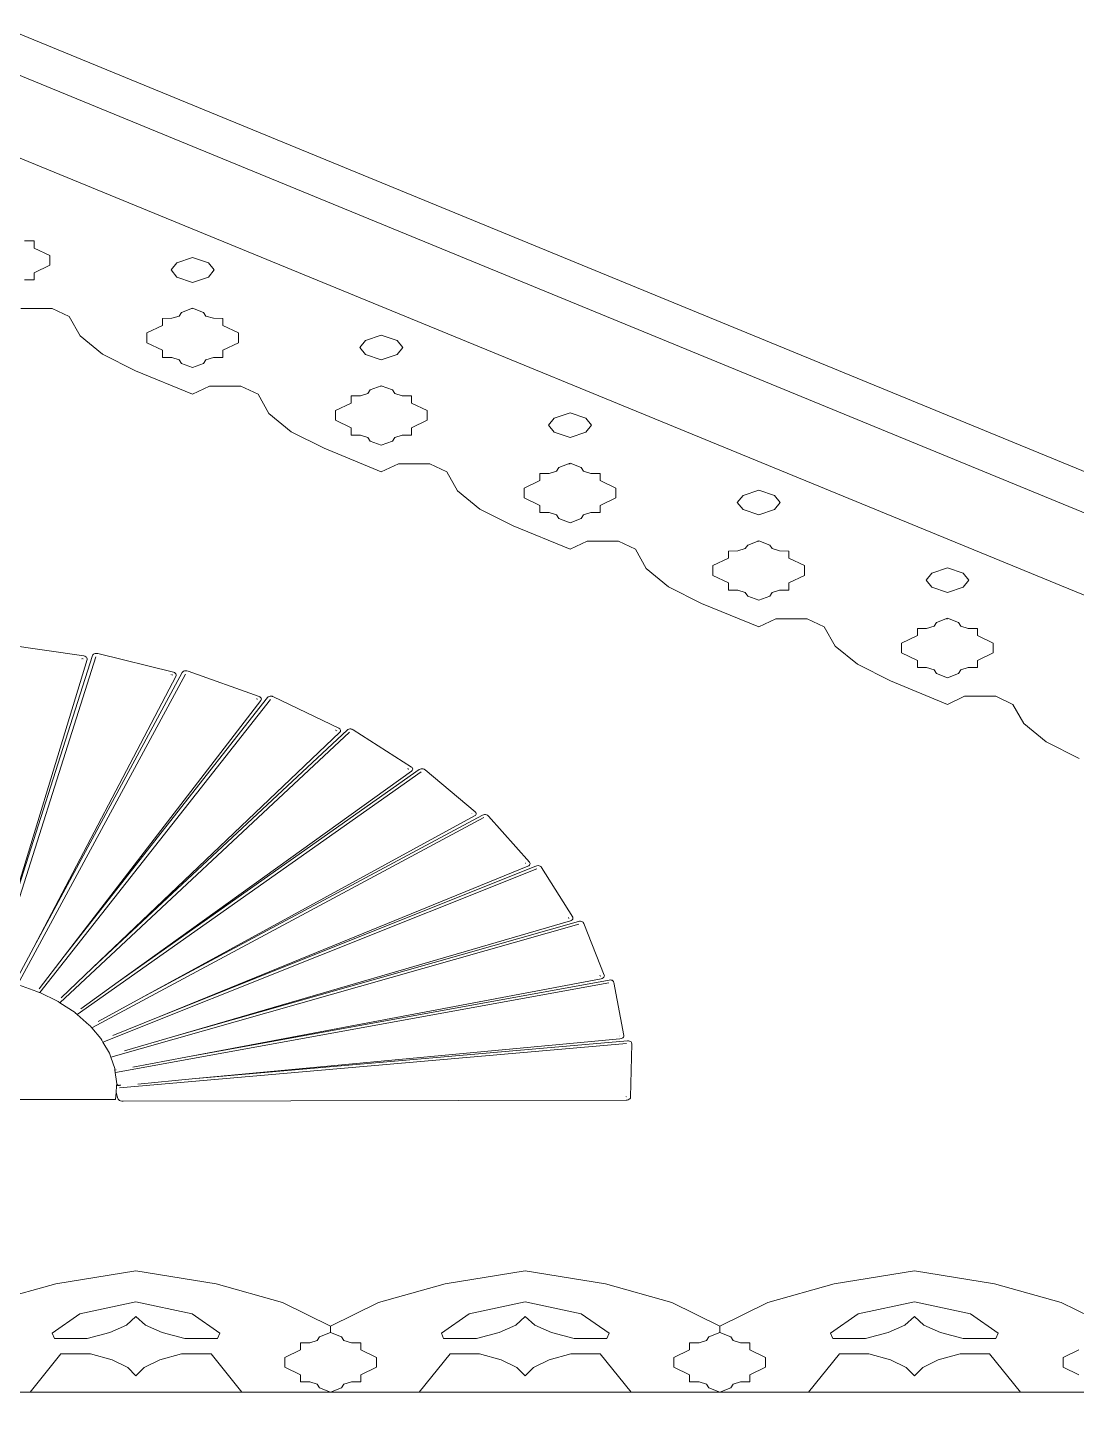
# Model space of a CAD drawing. Header units: inches. Extents: x 16.2 to 49.2, y 7.1 to 20.7.
# Drawn here: x 31.293 to 32.815, y 18.412 to 20.42 of the extents above; entities that cross this region are included whole.
import ezdxf

# ---------------------------------------------------------------- set-up
doc = ezdxf.new("R2010")
doc.units = ezdxf.units.IN
doc.header["$MEASUREMENT"] = 0
doc.layers.add('0inne_gulv', color=252, linetype='Continuous', lineweight=13)

# ---------------------------------------------------------------- blocks, each defined once
blk = doc.blocks.new('DEREK SMALL HOUSE fr')
for p, q in [((-2.4577, 2.2202), (2.4282, 0.2127)), ((-2.5484, 2.1976), (2.1949, 0.2487)), ((-0.2675, 1.1406), (-2.4577, 2.0405)), ((-2.414, 1.9109), (-2.4276, 1.911)), ((-2.414, 1.9005), (-2.414, 1.9109)), ((-2.414, 1.9005), (-2.3912, 1.8896)), ((-2.3912, 1.8896), (-2.3912, 1.8755)), ((-2.3912, 1.8755), (-2.414, 1.8646)), ((-2.2068, 1.8788), (-2.215, 1.8686)), ((-2.215, 1.8686), (-2.2068, 1.8584)), ((-2.1839, 1.8866), (-2.2068, 1.8788)), ((-2.1611, 1.8788), (-2.1839, 1.8866)), ((-2.1528, 1.8686), (-2.1611, 1.8788)), ((-2.1611, 1.8584), (-2.1528, 1.8686)), ((-2.414, 1.8542), (-2.4276, 1.8541)), ((-2.414, 1.8646), (-2.414, 1.8542)), ((-2.2068, 1.8584), (-2.1839, 1.8506)), ((-2.1839, 1.8506), (-2.1611, 1.8584)), ((-2.3876, 1.8126), (-2.433, 1.8126)), ((-2.3628, 1.8009), (-2.3876, 1.8126)), ((-2.2034, 1.8018), (-2.2, 1.8071)), ((-2.2, 1.8071), (-2.1839, 1.8132)), ((-2.1856, 1.8126), (-2.1839, 1.8126)), ((-2.1679, 1.8071), (-2.1839, 1.8132)), ((-2.1645, 1.8018), (-2.1679, 1.8071)), ((-2.3471, 1.773), (-2.3628, 1.8009)), ((-2.2276, 1.788), (-2.2504, 1.7772)), ((-2.2276, 1.7984), (-2.2141, 1.7985)), ((-2.2276, 1.788), (-2.2276, 1.7984)), ((-2.2141, 1.7985), (-2.2034, 1.8018)), ((-2.1538, 1.7985), (-2.1645, 1.8018)), ((-2.1402, 1.7984), (-2.1538, 1.7985)), ((-2.1402, 1.788), (-2.1402, 1.7984)), ((-2.1402, 1.788), (-2.1174, 1.7772)), ((-2.3146, 1.7465), (-2.3471, 1.773)), ((-2.2504, 1.7772), (-2.2504, 1.763)), ((-2.1174, 1.7772), (-2.1174, 1.763)), ((-1.9102, 1.7741), (-1.933, 1.7663)), ((-1.8873, 1.7663), (-1.9102, 1.7741)), ((-2.2667, 1.7224), (-2.3146, 1.7465)), ((-2.2504, 1.763), (-2.2276, 1.7521)), ((-2.2276, 1.7521), (-2.2276, 1.7417)), ((-2.1174, 1.763), (-2.1402, 1.7521)), ((-2.1402, 1.7521), (-2.1402, 1.7417)), ((-1.933, 1.7663), (-1.9413, 1.7561)), ((-1.9413, 1.7561), (-1.933, 1.7459)), ((-1.879, 1.7561), (-1.8873, 1.7663)), ((-1.8873, 1.7459), (-1.879, 1.7561)), ((-2.2276, 1.7417), (-2.2141, 1.7416)), ((-2.2141, 1.7416), (-2.2034, 1.7383)), ((-2.2034, 1.7383), (-2.2, 1.733)), ((-2.2, 1.733), (-2.1839, 1.7269)), ((-2.1679, 1.733), (-2.1839, 1.7269)), ((-2.1645, 1.7383), (-2.1679, 1.733)), ((-2.1538, 1.7416), (-2.1645, 1.7383)), ((-2.1402, 1.7417), (-2.1538, 1.7416)), ((-1.933, 1.7459), (-1.9102, 1.7381)), ((-1.9102, 1.7381), (-1.8873, 1.7459)), ((-2.2667, 1.7224), (-2.1839, 1.6884)), ((-2.1592, 1.7001), (-2.1839, 1.6884)), ((-2.1138, 1.7001), (-2.1592, 1.7001)), ((-2.089, 1.6884), (-2.1138, 1.7001)), ((-2.0733, 1.6605), (-2.089, 1.6884)), ((-1.9403, 1.686), (-1.9296, 1.6893)), ((-1.9296, 1.6893), (-1.9262, 1.6946)), ((-1.9262, 1.6946), (-1.9102, 1.7007)), ((-1.9118, 1.7001), (-1.9102, 1.7001)), ((-1.8941, 1.6946), (-1.9102, 1.7007)), ((-1.8907, 1.6893), (-1.8941, 1.6946)), ((-1.88, 1.686), (-1.8907, 1.6893)), ((-1.9539, 1.6755), (-1.9766, 1.6647)), ((-1.9539, 1.6859), (-1.9403, 1.686)), ((-1.9539, 1.6755), (-1.9539, 1.6859)), ((-1.8665, 1.6859), (-1.88, 1.686)), ((-1.8665, 1.6755), (-1.8665, 1.6859)), ((-1.8665, 1.6755), (-1.8437, 1.6647)), ((-2.0409, 1.634), (-2.0733, 1.6605)), ((-1.9766, 1.6647), (-1.9766, 1.6505)), ((-1.9766, 1.6505), (-1.9539, 1.6396)), ((-1.8437, 1.6505), (-1.8665, 1.6396)), ((-1.8437, 1.6647), (-1.8437, 1.6505)), ((-1.6592, 1.6538), (-1.6675, 1.6436)), ((-1.6364, 1.6616), (-1.6592, 1.6538)), ((-1.6135, 1.6538), (-1.6364, 1.6616)), ((-1.6053, 1.6436), (-1.6135, 1.6538)), ((-1.9929, 1.6099), (-2.0409, 1.634)), ((-1.9539, 1.6396), (-1.9539, 1.6292)), ((-1.9539, 1.6292), (-1.9403, 1.6292)), ((-1.9403, 1.6292), (-1.9296, 1.6258)), ((-1.88, 1.6292), (-1.8907, 1.6258)), ((-1.8665, 1.6292), (-1.88, 1.6292)), ((-1.8665, 1.6396), (-1.8665, 1.6292)), ((-1.6675, 1.6436), (-1.6592, 1.6334)), ((-1.6592, 1.6334), (-1.6364, 1.6257)), ((-1.6364, 1.6257), (-1.6135, 1.6334)), ((-1.6135, 1.6334), (-1.6053, 1.6436)), ((-1.9929, 1.6099), (-1.9102, 1.5759)), ((-1.9296, 1.6258), (-1.9262, 1.6205)), ((-1.9262, 1.6205), (-1.9102, 1.6144)), ((-1.8941, 1.6205), (-1.9102, 1.6144)), ((-1.8907, 1.6258), (-1.8941, 1.6205)), ((-1.8854, 1.5876), (-1.9102, 1.5759)), ((-1.84, 1.5876), (-1.8854, 1.5876)), ((-1.8153, 1.5759), (-1.84, 1.5876)), ((-1.6524, 1.5821), (-1.6364, 1.5882)), ((-1.638, 1.5876), (-1.6364, 1.5876)), ((-1.6203, 1.5821), (-1.6364, 1.5882)), ((-1.7995, 1.548), (-1.8153, 1.5759)), ((-1.6801, 1.5734), (-1.6665, 1.5735)), ((-1.6801, 1.563), (-1.6801, 1.5734)), ((-1.6665, 1.5735), (-1.6558, 1.5769)), ((-1.6558, 1.5769), (-1.6524, 1.5821)), ((-1.6169, 1.5769), (-1.6203, 1.5821)), ((-1.6062, 1.5735), (-1.6169, 1.5769)), ((-1.5927, 1.5734), (-1.6062, 1.5735)), ((-1.5927, 1.563), (-1.5927, 1.5734)), ((-1.7671, 1.5215), (-1.7995, 1.548)), ((-1.6801, 1.563), (-1.7029, 1.5522)), ((-1.7029, 1.5522), (-1.7029, 1.538)), ((-1.5927, 1.563), (-1.5699, 1.5522)), ((-1.5699, 1.5522), (-1.5699, 1.538)), ((-1.3626, 1.5491), (-1.3854, 1.5413)), ((-1.3398, 1.5413), (-1.3626, 1.5491)), ((-1.7029, 1.538), (-1.6801, 1.5271)), ((-1.6801, 1.5271), (-1.6801, 1.5167)), ((-1.5699, 1.538), (-1.5927, 1.5271)), ((-1.5927, 1.5271), (-1.5927, 1.5167)), ((-1.3854, 1.5413), (-1.3937, 1.5311)), ((-1.3937, 1.5311), (-1.3854, 1.521)), ((-1.3315, 1.5311), (-1.3398, 1.5413)), ((-1.3398, 1.521), (-1.3315, 1.5311)), ((-1.7191, 1.4974), (-1.7671, 1.5215)), ((-1.6801, 1.5167), (-1.6665, 1.5167)), ((-1.6665, 1.5167), (-1.6558, 1.5133)), ((-1.6558, 1.5133), (-1.6524, 1.5081)), ((-1.6524, 1.5081), (-1.6364, 1.5019)), ((-1.6203, 1.5081), (-1.6364, 1.5019)), ((-1.6169, 1.5133), (-1.6203, 1.5081)), ((-1.6062, 1.5167), (-1.6169, 1.5133)), ((-1.5927, 1.5167), (-1.6062, 1.5167)), ((-1.3854, 1.521), (-1.3626, 1.5132)), ((-1.3626, 1.5132), (-1.3398, 1.521)), ((-1.7191, 1.4974), (-1.6364, 1.4634)), ((-1.6116, 1.4751), (-1.6364, 1.4634)), ((-1.5662, 1.4751), (-1.6116, 1.4751)), ((-1.5415, 1.4634), (-1.5662, 1.4751)), ((-1.3821, 1.4644), (-1.3786, 1.4696)), ((-1.3786, 1.4696), (-1.3626, 1.4758)), ((-1.3642, 1.4751), (-1.3626, 1.4751)), ((-1.3465, 1.4696), (-1.3626, 1.4758)), ((-1.3431, 1.4644), (-1.3465, 1.4696)), ((-1.5257, 1.4355), (-1.5415, 1.4634)), ((-1.4063, 1.4506), (-1.4291, 1.4397)), ((-1.4063, 1.4609), (-1.3927, 1.461)), ((-1.4063, 1.4506), (-1.4063, 1.4609)), ((-1.3927, 1.461), (-1.3821, 1.4644)), ((-1.3325, 1.461), (-1.3431, 1.4644)), ((-1.3189, 1.4609), (-1.3325, 1.461)), ((-1.3189, 1.4506), (-1.3189, 1.4609)), ((-1.3189, 1.4506), (-1.2961, 1.4397)), ((-1.4933, 1.409), (-1.5257, 1.4355)), ((-1.4291, 1.4397), (-1.4291, 1.4255)), ((-1.4291, 1.4255), (-1.4063, 1.4146)), ((-1.2961, 1.4255), (-1.3189, 1.4146)), ((-1.2961, 1.4397), (-1.2961, 1.4255)), ((-1.1117, 1.4288), (-1.1199, 1.4187)), ((-1.0888, 1.4366), (-1.1117, 1.4288)), ((-1.066, 1.4288), (-1.0888, 1.4366)), ((-1.0577, 1.4187), (-1.066, 1.4288)), ((-1.4454, 1.3849), (-1.4933, 1.409)), ((-1.4063, 1.4146), (-1.4063, 1.4043)), ((-1.3189, 1.4146), (-1.3189, 1.4043)), ((-1.1199, 1.4187), (-1.1117, 1.4085)), ((-1.1117, 1.4085), (-1.0888, 1.4007)), ((-1.0888, 1.4007), (-1.066, 1.4085)), ((-1.066, 1.4085), (-1.0577, 1.4187)), ((-1.4063, 1.4043), (-1.3927, 1.4042)), ((-1.3927, 1.4042), (-1.3821, 1.4008)), ((-1.3821, 1.4008), (-1.3786, 1.3956)), ((-1.3786, 1.3956), (-1.3626, 1.3894)), ((-1.3465, 1.3956), (-1.3626, 1.3894)), ((-1.3431, 1.4008), (-1.3465, 1.3956)), ((-1.3325, 1.4042), (-1.3431, 1.4008)), ((-1.3189, 1.4043), (-1.3325, 1.4042)), ((-1.4454, 1.3849), (-1.3626, 1.3509)), ((-1.3379, 1.3626), (-1.3626, 1.3509)), ((-1.2924, 1.3626), (-1.3379, 1.3626)), ((-1.2677, 1.3509), (-1.2924, 1.3626)), ((-1.2519, 1.323), (-1.2677, 1.3509)), ((-1.1325, 1.3484), (-1.119, 1.3485)), ((-1.1325, 1.3381), (-1.1325, 1.3484)), ((-1.119, 1.3485), (-1.1083, 1.3519)), ((-1.1083, 1.3519), (-1.1049, 1.3571)), ((-1.1049, 1.3571), (-1.0888, 1.3633)), ((-1.0904, 1.3626), (-1.0888, 1.3626)), ((-1.0728, 1.3571), (-1.0888, 1.3633)), ((-1.0694, 1.3519), (-1.0728, 1.3571)), ((-1.0587, 1.3485), (-1.0694, 1.3519)), ((-1.0451, 1.3484), (-1.0587, 1.3485)), ((-1.0451, 1.3381), (-1.0451, 1.3484)), ((-2.3419, 1.3086), (-2.4561, 1.3253)), ((-1.1325, 1.3381), (-1.1553, 1.3272)), ((-1.1553, 1.3272), (-1.1553, 1.313)), ((-1.0451, 1.3381), (-1.0223, 1.3272)), ((-1.0223, 1.3272), (-1.0223, 1.313)), ((-2.3243, 1.3075), (-2.4729, 0.8398)), ((-2.3293, 1.3094), (-2.461, 0.8952)), ((-2.3419, 1.3086), (-2.3404, 1.3082)), ((-2.3404, 1.3082), (-2.339, 1.3076)), ((-2.339, 1.3076), (-2.338, 1.3067)), ((-2.338, 1.3067), (-2.3373, 1.3058)), ((-2.3373, 1.3058), (-2.337, 1.3047)), ((-2.3293, 1.3094), (-2.3288, 1.3104)), ((-2.3288, 1.3104), (-2.3279, 1.3113)), ((-2.3279, 1.3113), (-2.3267, 1.3119)), ((-2.3267, 1.3119), (-2.3253, 1.3122)), ((-2.3253, 1.3122), (-2.3237, 1.3123)), ((-2.3237, 1.3123), (-2.3229, 1.3122)), ((-2.3214, 1.312), (-2.3229, 1.3122)), ((-2.2117, 1.285), (-2.3214, 1.312)), ((-1.2195, 1.2966), (-1.2519, 1.323)), ((-1.1553, 1.313), (-1.1325, 1.3022)), ((-1.0223, 1.313), (-1.0451, 1.3022)), ((-2.3371, 1.3036), (-2.461, 0.8952)), ((-2.3443, 1.3047), (-2.3446, 1.3048)), ((-2.3441, 1.3047), (-2.3442, 1.3047)), ((-2.3426, 1.3045), (-2.343, 1.3045)), ((-2.337, 1.3047), (-2.3371, 1.3036)), ((-2.2117, 1.285), (-2.2102, 1.2845)), ((-2.199, 1.2847), (-2.1983, 1.2856)), ((-2.1983, 1.2856), (-2.1972, 1.2864)), ((-2.1972, 1.2864), (-2.1959, 1.2869)), ((-2.1959, 1.2869), (-2.1944, 1.2871)), ((-2.1944, 1.2871), (-2.1929, 1.2871)), ((-2.1929, 1.2871), (-2.1921, 1.2869)), ((-2.1906, 1.2865), (-2.1921, 1.2869)), ((-2.0875, 1.2498), (-2.1906, 1.2865)), ((-1.1716, 1.2724), (-1.2195, 1.2966)), ((-1.1325, 1.3022), (-1.1325, 1.2918)), ((-1.1325, 1.2918), (-1.119, 1.2917)), ((-1.119, 1.2917), (-1.1083, 1.2883)), ((-1.1083, 1.2883), (-1.1049, 1.2831)), ((-1.0694, 1.2883), (-1.0728, 1.2831)), ((-1.0587, 1.2917), (-1.0694, 1.2883)), ((-1.0451, 1.2918), (-1.0587, 1.2917)), ((-1.0451, 1.3022), (-1.0451, 1.2918)), ((-2.1944, 1.2823), (-2.4381, 0.8317)), ((-2.199, 1.2847), (-2.4144, 0.8863)), ((-2.2079, 1.2796), (-2.4144, 0.8863)), ((-2.2149, 1.2814), (-2.2151, 1.2815)), ((-2.2147, 1.2814), (-2.2147, 1.2814)), ((-2.2132, 1.281), (-2.2136, 1.2811)), ((-2.2102, 1.2845), (-2.209, 1.2837)), ((-2.209, 1.2837), (-2.2082, 1.2828)), ((-2.2082, 1.2828), (-2.2077, 1.2818)), ((-2.2076, 1.2807), (-2.2079, 1.2796)), ((-2.2077, 1.2818), (-2.2076, 1.2807)), ((-1.1716, 1.2724), (-1.0888, 1.2384)), ((-1.1049, 1.2831), (-1.0888, 1.277)), ((-1.0728, 1.2831), (-1.0888, 1.277)), ((-2.071, 1.2456), (-2.4057, 0.8202)), ((-2.0751, 1.2484), (-2.3702, 0.8733)), ((-2.0914, 1.2466), (-2.0916, 1.2466)), ((-2.0912, 1.2465), (-2.0913, 1.2465)), ((-2.0898, 1.246), (-2.0902, 1.2461)), ((-2.0875, 1.2498), (-2.0862, 1.2492)), ((-2.0862, 1.2492), (-2.0852, 1.2484)), ((-2.0852, 1.2484), (-2.0845, 1.2474)), ((-2.0844, 1.2452), (-2.0849, 1.2442)), ((-2.0845, 1.2474), (-2.0842, 1.2463)), ((-2.0842, 1.2463), (-2.0844, 1.2452)), ((-2.0751, 1.2484), (-2.0741, 1.2492)), ((-2.0741, 1.2492), (-2.0729, 1.2499)), ((-2.0729, 1.2499), (-2.0715, 1.2503)), ((-2.0715, 1.2503), (-2.07, 1.2504)), ((-2.07, 1.2504), (-2.0685, 1.2502)), ((-2.0685, 1.2502), (-2.0678, 1.2499)), ((-2.0664, 1.2494), (-2.0678, 1.2499)), ((-1.9717, 1.2037), (-2.0664, 1.2494)), ((-1.0641, 1.2502), (-1.0888, 1.2384)), ((-1.0187, 1.2502), (-1.0641, 1.2502)), ((-0.9939, 1.2384), (-1.0187, 1.2502)), ((-2.0849, 1.2442), (-2.3702, 0.8733)), ((-0.9782, 1.2105), (-0.9939, 1.2384)), ((-0.9457, 1.1841), (-0.9782, 1.2105)), ((-1.9562, 1.198), (-2.3766, 0.8056)), ((-1.9597, 1.2011), (-2.329, 0.8563)), ((-1.9703, 1.1979), (-2.329, 0.8563)), ((-1.9763, 1.2008), (-1.9765, 1.2009)), ((-1.9761, 1.2008), (-1.9762, 1.2008)), ((-1.9748, 1.2001), (-1.9751, 1.2003)), ((-1.9717, 1.2037), (-1.9705, 1.203)), ((-1.9705, 1.203), (-1.9697, 1.202)), ((-1.9696, 1.1989), (-1.9703, 1.1979)), ((-1.9697, 1.202), (-1.9692, 1.201)), ((-1.9692, 1.1999), (-1.9696, 1.1989)), ((-1.9692, 1.201), (-1.9692, 1.1999)), ((-1.9597, 1.2011), (-1.9586, 1.2019)), ((-1.9586, 1.2019), (-1.9573, 1.2025)), ((-1.9573, 1.2025), (-1.9558, 1.2027)), ((-1.9558, 1.2027), (-1.9543, 1.2027)), ((-1.9543, 1.2027), (-1.9528, 1.2023)), ((-1.9528, 1.2023), (-1.9522, 1.202)), ((-1.9509, 1.2014), (-1.9522, 1.202)), ((-1.8665, 1.1475), (-1.9509, 1.2014)), ((-0.8978, 1.1599), (-0.9457, 1.1841)), ((-1.8716, 1.1451), (-1.8718, 1.1452)), ((-1.8714, 1.145), (-1.8715, 1.145)), ((-1.8703, 1.1443), (-1.8706, 1.1445)), ((-1.8665, 1.1475), (-1.8655, 1.1467)), ((-1.8655, 1.1467), (-1.8648, 1.1457)), ((-1.8648, 1.1457), (-1.8646, 1.1446)), ((-1.8646, 1.1446), (-1.8648, 1.1436)), ((-1.8551, 1.1439), (-1.8539, 1.1446)), ((-1.8539, 1.1446), (-1.8524, 1.145)), ((-1.8524, 1.145), (-1.8509, 1.1451)), ((-1.8509, 1.1451), (-1.8494, 1.1449)), ((-1.8494, 1.1449), (-1.8481, 1.1445)), ((-1.8481, 1.1445), (-1.8475, 1.1441)), ((-1.8523, 1.1405), (-2.3513, 0.7884)), ((-1.8551, 1.1439), (-2.2917, 0.8358)), ((-1.8663, 1.1416), (-2.2917, 0.8358)), ((-1.8653, 1.1425), (-1.8663, 1.1416)), ((-1.8648, 1.1436), (-1.8653, 1.1425)), ((-1.8463, 1.1433), (-1.8475, 1.1441)), ((-1.7738, 1.0823), (-1.8463, 1.1433)), ((-1.7612, 1.0741), (-2.3303, 0.7692)), ((-1.7632, 1.0777), (-2.259, 0.8121)), ((-1.7748, 1.0765), (-2.259, 0.8121)), ((-1.7793, 1.0804), (-1.7795, 1.0805)), ((-1.7792, 1.0803), (-1.7792, 1.0803)), ((-1.7782, 1.0795), (-1.7784, 1.0797)), ((-1.7736, 1.0773), (-1.7748, 1.0765)), ((-1.7738, 1.0823), (-1.7729, 1.0814)), ((-1.7729, 1.0782), (-1.7736, 1.0773)), ((-1.7729, 1.0814), (-1.7725, 1.0804)), ((-1.7725, 1.0793), (-1.7729, 1.0782)), ((-1.7725, 1.0804), (-1.7725, 1.0793)), ((-1.7632, 1.0777), (-1.7618, 1.0783)), ((-1.7618, 1.0783), (-1.7603, 1.0786)), ((-1.7603, 1.0786), (-1.7588, 1.0785)), ((-1.7588, 1.0785), (-1.7574, 1.0782)), ((-1.7574, 1.0782), (-1.7561, 1.0776)), ((-1.7561, 1.0776), (-1.7556, 1.0772)), ((-1.7546, 1.0764), (-1.7556, 1.0772)), ((-1.6953, 1.0093), (-1.7546, 1.0764)), ((-1.6858, 1.0038), (-2.2314, 0.7856)), ((-1.7012, 1.0079), (-1.7013, 1.0081)), ((-1.7011, 1.0078), (-1.7011, 1.0078)), ((-1.7003, 1.0069), (-1.7005, 1.0071)), ((-1.6962, 1.0043), (-1.6975, 1.0036)), ((-1.6952, 1.0052), (-1.6962, 1.0043)), ((-1.6953, 1.0093), (-1.6946, 1.0084)), ((-1.6946, 1.0062), (-1.6952, 1.0052)), ((-1.6946, 1.0084), (-1.6944, 1.0073)), ((-1.6944, 1.0073), (-1.6946, 1.0062)), ((-1.6858, 1.0038), (-1.6843, 1.0042)), ((-1.6843, 1.0042), (-1.6828, 1.0044)), ((-1.6828, 1.0044), (-1.6813, 1.0042)), ((-1.6813, 1.0042), (-1.6799, 1.0038)), ((-1.6799, 1.0038), (-1.6788, 1.0031)), ((-1.6845, 1), (-2.314, 0.7483)), ((-1.6975, 1.0036), (-2.2314, 0.7856)), ((-1.6788, 1.0031), (-1.6784, 1.0026)), ((-1.6776, 1.0017), (-1.6784, 1.0026)), ((-1.6325, 0.9299), (-1.6776, 1.0017)), ((-1.6359, 0.9245), (-2.2095, 0.7569)), ((-1.6242, 0.9236), (-2.2095, 0.7569)), ((-1.6386, 0.929), (-1.6387, 0.9292)), ((-1.6386, 0.9289), (-1.6386, 0.929)), ((-1.6379, 0.9279), (-1.6381, 0.9282)), ((-1.6345, 0.925), (-1.6359, 0.9245)), ((-1.6333, 0.9258), (-1.6345, 0.925)), ((-1.6325, 0.9268), (-1.6333, 0.9258)), ((-1.6325, 0.9299), (-1.6321, 0.9289)), ((-1.6321, 0.9278), (-1.6325, 0.9268)), ((-1.6321, 0.9289), (-1.6321, 0.9278)), ((-1.6242, 0.9236), (-1.6227, 0.9239)), ((-1.6227, 0.9239), (-1.6211, 0.9239)), ((-1.6211, 0.9239), (-1.6197, 0.9236)), ((-1.6197, 0.9236), (-1.6184, 0.923)), ((-1.6237, 0.9197), (-2.3026, 0.7264)), ((-1.6184, 0.923), (-1.6175, 0.9222)), ((-1.6175, 0.9222), (-1.6171, 0.9217)), ((-1.6165, 0.9207), (-1.6171, 0.9217)), ((-1.5866, 0.8455), (-1.6165, 0.9207)), ((-2.4144, 0.8863), (-2.4408, 0.8361)), ((-2.3702, 0.8733), (-2.4066, 0.8259)), ((-2.329, 0.8563), (-2.3748, 0.8127)), ((-1.5929, 0.8452), (-1.5929, 0.8454)), ((-1.5928, 0.8451), (-1.5928, 0.8451)), ((-1.5924, 0.8441), (-1.5925, 0.8443)), ((-1.5866, 0.8434), (-1.5873, 0.8424)), ((-1.5866, 0.8455), (-1.5864, 0.8445)), ((-1.5864, 0.8445), (-1.5866, 0.8434)), ((-2.4363, 0.8313), (-2.4098, 0.8218)), ((-2.2917, 0.8358), (-2.346, 0.7968)), ((-1.58, 0.8346), (-2.2957, 0.7041)), ((-1.5911, 0.8404), (-2.1938, 0.7265)), ((-1.5797, 0.8385), (-2.1938, 0.7265)), ((-1.5896, 0.8409), (-1.5911, 0.8404)), ((-1.5883, 0.8415), (-1.5896, 0.8409)), ((-1.5873, 0.8424), (-1.5883, 0.8415)), ((-1.5797, 0.8385), (-1.5781, 0.8386)), ((-1.5781, 0.8386), (-1.5766, 0.8385)), ((-1.5766, 0.8385), (-1.5752, 0.8381)), ((-1.5752, 0.8381), (-1.5741, 0.8374)), ((-1.5741, 0.8374), (-1.5733, 0.8365)), ((-1.5733, 0.8365), (-1.5731, 0.836)), ((-1.5727, 0.835), (-1.5731, 0.836)), ((-1.5585, 0.7578), (-1.5727, 0.835)), ((-2.4098, 0.8218), (-2.4063, 0.8205)), ((-2.4063, 0.8205), (-2.4057, 0.8202)), ((-2.4057, 0.8202), (-2.3801, 0.8077)), ((-2.3801, 0.8077), (-2.3788, 0.8071)), ((-2.3788, 0.8071), (-2.3766, 0.8056)), ((-2.3766, 0.8056), (-2.3545, 0.7912)), ((-2.259, 0.8121), (-2.3208, 0.7784)), ((-2.3545, 0.7912), (-2.3542, 0.791)), ((-2.3542, 0.791), (-2.3513, 0.7884)), ((-2.3513, 0.7884), (-2.3338, 0.7732)), ((-2.2314, 0.7856), (-2.2996, 0.7578)), ((-2.3338, 0.7732), (-2.3327, 0.7719)), ((-2.3327, 0.7719), (-2.3303, 0.7692)), ((-2.3303, 0.7692), (-2.3171, 0.7535)), ((-2.3171, 0.7535), (-2.3158, 0.7513)), ((-2.3158, 0.7513), (-2.314, 0.7483)), ((-2.314, 0.7483), (-2.3047, 0.7324)), ((-1.5542, 0.7464), (-2.2899, 0.682)), ((-2.2095, 0.7569), (-2.2828, 0.7356)), ((-1.5639, 0.7531), (-2.1844, 0.6949)), ((-1.5531, 0.7502), (-2.1844, 0.6949)), ((-1.5647, 0.758), (-1.5648, 0.7582)), ((-1.5647, 0.7579), (-1.5647, 0.758)), ((-1.5645, 0.7569), (-1.5646, 0.7571)), ((-1.5623, 0.7534), (-1.5639, 0.7531)), ((-1.5609, 0.754), (-1.5623, 0.7534)), ((-1.5598, 0.7547), (-1.5609, 0.754)), ((-1.5589, 0.7557), (-1.5598, 0.7547)), ((-1.5585, 0.7567), (-1.5589, 0.7557)), ((-1.5585, 0.7578), (-1.5585, 0.7567)), ((-1.5531, 0.7502), (-1.5515, 0.7502)), ((-1.5515, 0.7502), (-1.55, 0.7499)), ((-1.55, 0.7499), (-1.5487, 0.7494)), ((-1.5487, 0.7494), (-1.5477, 0.7486)), ((-1.5486, 0.6683), (-1.5468, 0.7461)), ((-1.5477, 0.7486), (-1.5471, 0.7476)), ((-1.5471, 0.7476), (-1.547, 0.7471)), ((-1.5468, 0.7461), (-1.547, 0.7471)), ((-2.3047, 0.7324), (-2.3037, 0.7295)), ((-2.3037, 0.7295), (-2.3026, 0.7264)), ((-2.3026, 0.7264), (-2.2969, 0.7103)), ((-2.1938, 0.7265), (-2.2707, 0.712)), ((-2.2969, 0.7103), (-2.2966, 0.7078)), ((-2.2947, 0.7081), (-2.2966, 0.7078)), ((-2.2966, 0.7078), (-2.2966, 0.7076)), ((-2.2966, 0.7076), (-2.2963, 0.7076)), ((-2.2966, 0.7076), (-2.2939, 0.6878)), ((-2.2941, 0.6848), (-2.2948, 0.6753)), ((-2.2939, 0.6874), (-2.2941, 0.6848)), ((-2.2941, 0.6848), (-2.2929, 0.6853)), ((-2.2939, 0.6878), (-2.2939, 0.6874)), ((-2.2939, 0.6874), (-2.2932, 0.6868)), ((-2.2932, 0.6868), (-2.2918, 0.6861)), ((-2.2929, 0.6853), (-2.2913, 0.6856)), ((-2.2918, 0.6861), (-2.2904, 0.6856)), ((-2.2904, 0.6856), (-2.2913, 0.6856)), ((-2.2904, 0.6856), (-2.2901, 0.6856)), ((-2.2882, 0.6858), (-2.2902, 0.6857)), ((-2.2901, 0.6856), (-2.2898, 0.6855)), ((-2.1844, 0.6949), (-2.2635, 0.6875)), ((-2.2956, 0.6651), (-2.7754, 0.6651)), ((-2.2948, 0.6753), (-2.2956, 0.6651)), ((-2.2924, 0.6667), (-2.2948, 0.6753)), ((-2.2924, 0.6667), (-2.2919, 0.6656)), ((-2.2919, 0.6656), (-2.291, 0.6646)), ((-2.291, 0.6646), (-2.2898, 0.6638)), ((-2.2898, 0.6638), (-2.2883, 0.6631)), ((-2.2883, 0.6631), (-2.2866, 0.6627)), ((-2.2866, 0.6627), (-2.2849, 0.6626)), ((-1.5549, 0.6642), (-2.2849, 0.6626)), ((-1.5533, 0.6643), (-1.5549, 0.6642)), ((-1.5548, 0.6679), (-1.5548, 0.6682)), ((-1.5547, 0.6691), (-1.5547, 0.6693)), ((-1.5547, 0.669), (-1.5547, 0.669)), ((-1.5518, 0.6647), (-1.5533, 0.6643)), ((-1.5505, 0.6654), (-1.5518, 0.6647)), ((-1.5495, 0.6662), (-1.5505, 0.6654)), ((-1.5488, 0.6672), (-1.5495, 0.6662)), ((-1.5486, 0.6683), (-1.5488, 0.6672)), ((-2.3824, 0.3979), (-2.2661, 0.4164)), ((-2.1498, 0.3979), (-2.2661, 0.4164)), ((-1.8177, 0.3979), (-1.7014, 0.4164)), ((-1.5851, 0.3979), (-1.7014, 0.4164)), ((-1.2531, 0.3979), (-1.1367, 0.4164)), ((-1.0204, 0.3979), (-1.1367, 0.4164)), ((-2.4788, 0.3707), (-2.3824, 0.3979)), ((-2.0534, 0.3707), (-2.1498, 0.3979)), ((-1.9141, 0.3707), (-1.8177, 0.3979)), ((-1.4887, 0.3707), (-1.5851, 0.3979)), ((-1.3494, 0.3707), (-1.2531, 0.3979)), ((-0.924, 0.3707), (-1.0204, 0.3979)), ((-2.3475, 0.3543), (-2.2661, 0.3717)), ((-2.1846, 0.3543), (-2.2661, 0.3717)), ((-1.9838, 0.3365), (-2.0534, 0.3707)), ((-1.9141, 0.3707), (-1.9838, 0.3365)), ((-1.7829, 0.3543), (-1.7014, 0.3717)), ((-1.62, 0.3543), (-1.7014, 0.3717)), ((-1.4191, 0.3365), (-1.4887, 0.3707)), ((-1.3494, 0.3707), (-1.4191, 0.3365)), ((-1.2182, 0.3543), (-1.1367, 0.3717)), ((-1.0553, 0.3543), (-1.1367, 0.3717)), ((-0.8544, 0.3365), (-0.924, 0.3707)), ((-2.3877, 0.3263), (-2.3475, 0.3543)), ((-2.2799, 0.3379), (-2.2661, 0.3504)), ((-2.2523, 0.3379), (-2.2661, 0.3504)), ((-2.1445, 0.3263), (-2.1846, 0.3543)), ((-1.823, 0.3263), (-1.7829, 0.3543)), ((-1.7152, 0.3379), (-1.7014, 0.3504)), ((-1.6876, 0.3379), (-1.7014, 0.3504)), ((-1.5798, 0.3263), (-1.62, 0.3543)), ((-1.2584, 0.3263), (-1.2182, 0.3543)), ((-1.1506, 0.3379), (-1.1367, 0.3504)), ((-1.1229, 0.3379), (-1.1367, 0.3504)), ((-1.0151, 0.3263), (-1.0553, 0.3543)), ((-2.3844, 0.3184), (-2.3877, 0.3263)), ((-2.3369, 0.3184), (-2.3041, 0.3269)), ((-2.3041, 0.3269), (-2.2799, 0.3379)), ((-2.2281, 0.3269), (-2.2523, 0.3379)), ((-2.1953, 0.3184), (-2.2281, 0.3269)), ((-2.1478, 0.3184), (-2.1445, 0.3263)), ((-1.9998, 0.3209), (-1.9838, 0.327)), ((-1.9838, 0.3365), (-1.9838, 0.327)), ((-1.9677, 0.3209), (-1.9838, 0.327)), ((-1.8197, 0.3184), (-1.823, 0.3263)), ((-1.7722, 0.3184), (-1.7394, 0.3269)), ((-1.7394, 0.3269), (-1.7152, 0.3379)), ((-1.6634, 0.3269), (-1.6876, 0.3379)), ((-1.6306, 0.3184), (-1.6634, 0.3269)), ((-1.5831, 0.3184), (-1.5798, 0.3263)), ((-1.4351, 0.3209), (-1.4191, 0.327)), ((-1.4191, 0.3365), (-1.4191, 0.327)), ((-1.403, 0.3209), (-1.4191, 0.327)), ((-1.255, 0.3184), (-1.2584, 0.3263)), ((-1.2076, 0.3184), (-1.1747, 0.3269)), ((-1.1747, 0.3269), (-1.1506, 0.3379)), ((-1.0987, 0.3269), (-1.1229, 0.3379)), ((-1.0659, 0.3184), (-1.0987, 0.3269)), ((-1.0184, 0.3184), (-1.0151, 0.3263)), ((-2.3844, 0.3184), (-2.3369, 0.3184)), ((-2.1953, 0.3184), (-2.1478, 0.3184)), ((-2.0275, 0.3018), (-2.0502, 0.2909)), ((-2.0275, 0.3122), (-2.0139, 0.3122)), ((-2.0275, 0.3018), (-2.0275, 0.3122)), ((-2.0139, 0.3122), (-2.0032, 0.3156)), ((-2.0032, 0.3156), (-1.9998, 0.3209)), ((-1.9643, 0.3156), (-1.9677, 0.3209)), ((-1.9536, 0.3122), (-1.9643, 0.3156)), ((-1.9401, 0.3122), (-1.9536, 0.3122)), ((-1.9401, 0.3018), (-1.9401, 0.3122)), ((-1.9401, 0.3018), (-1.9173, 0.2909)), ((-1.8197, 0.3184), (-1.7722, 0.3184)), ((-1.6306, 0.3184), (-1.5831, 0.3184)), ((-1.4628, 0.3018), (-1.4856, 0.2909)), ((-1.4628, 0.3122), (-1.4492, 0.3122)), ((-1.4628, 0.3018), (-1.4628, 0.3122)), ((-1.4492, 0.3122), (-1.4385, 0.3156)), ((-1.4385, 0.3156), (-1.4351, 0.3209)), ((-1.3996, 0.3156), (-1.403, 0.3209)), ((-1.3889, 0.3122), (-1.3996, 0.3156)), ((-1.3754, 0.3122), (-1.3889, 0.3122)), ((-1.3754, 0.3018), (-1.3754, 0.3122)), ((-1.3754, 0.3018), (-1.3526, 0.2909)), ((-1.255, 0.3184), (-1.2076, 0.3184)), ((-1.0659, 0.3184), (-1.0184, 0.3184)), ((-0.8981, 0.3018), (-0.9209, 0.2909)), ((-2.375, 0.296), (-2.4198, 0.2407)), ((-2.375, 0.296), (-2.3322, 0.296)), ((-2.3322, 0.296), (-2.3007, 0.2874)), ((-2.3007, 0.2874), (-2.2781, 0.2764)), ((-2.254, 0.2764), (-2.2314, 0.2874)), ((-2.2314, 0.2874), (-2.2, 0.296)), ((-2.2, 0.296), (-2.1572, 0.296)), ((-2.1572, 0.296), (-2.1124, 0.2407)), ((-2.0502, 0.2909), (-2.0502, 0.2767)), ((-1.9173, 0.2909), (-1.9173, 0.2767)), ((-1.8103, 0.296), (-1.8551, 0.2407)), ((-1.8103, 0.296), (-1.7675, 0.296)), ((-1.7675, 0.296), (-1.7361, 0.2874)), ((-1.7361, 0.2874), (-1.7135, 0.2764)), ((-1.6894, 0.2764), (-1.6668, 0.2874)), ((-1.6668, 0.2874), (-1.6353, 0.296)), ((-1.6353, 0.296), (-1.5926, 0.296)), ((-1.5926, 0.296), (-1.5477, 0.2407)), ((-1.4856, 0.2909), (-1.4856, 0.2767)), ((-1.3526, 0.2909), (-1.3526, 0.2767)), ((-1.2456, 0.296), (-1.2905, 0.2407)), ((-1.2456, 0.296), (-1.2028, 0.296)), ((-1.2028, 0.296), (-1.1714, 0.2874)), ((-1.1714, 0.2874), (-1.1488, 0.2764)), ((-1.1247, 0.2764), (-1.1021, 0.2874)), ((-1.1021, 0.2874), (-1.0706, 0.296)), ((-1.0706, 0.296), (-1.0279, 0.296)), ((-1.0279, 0.296), (-0.983, 0.2407)), ((-0.9209, 0.2909), (-0.9209, 0.2767)), ((-2.2781, 0.2764), (-2.2661, 0.264)), ((-2.2661, 0.264), (-2.254, 0.2764)), ((-2.0502, 0.2767), (-2.0275, 0.2659)), ((-2.0275, 0.2659), (-2.0275, 0.2555)), ((-1.9173, 0.2767), (-1.9401, 0.2659)), ((-1.9401, 0.2659), (-1.9401, 0.2555)), ((-1.7135, 0.2764), (-1.7014, 0.264)), ((-1.7014, 0.264), (-1.6894, 0.2764)), ((-1.4856, 0.2767), (-1.4628, 0.2659)), ((-1.4628, 0.2659), (-1.4628, 0.2555)), ((-1.3526, 0.2767), (-1.3754, 0.2659)), ((-1.3754, 0.2659), (-1.3754, 0.2555)), ((-1.1488, 0.2764), (-1.1367, 0.264)), ((-1.1367, 0.264), (-1.1247, 0.2764)), ((-0.9209, 0.2767), (-0.8981, 0.2659)), ((-2.0275, 0.2555), (-2.0139, 0.2554)), ((-2.0139, 0.2554), (-2.0032, 0.2521)), ((-2.0032, 0.2521), (-1.9998, 0.2468)), ((-1.9998, 0.2468), (-1.9838, 0.2407)), ((-1.9677, 0.2468), (-1.9838, 0.2407)), ((-1.9643, 0.2521), (-1.9677, 0.2468)), ((-1.9536, 0.2554), (-1.9643, 0.2521)), ((-1.9401, 0.2555), (-1.9536, 0.2554)), ((-1.4628, 0.2555), (-1.4492, 0.2554)), ((-1.4492, 0.2554), (-1.4385, 0.2521)), ((-1.4385, 0.2521), (-1.4351, 0.2468)), ((-1.4351, 0.2468), (-1.4191, 0.2407)), ((-1.403, 0.2468), (-1.4191, 0.2407)), ((-1.3996, 0.2521), (-1.403, 0.2468)), ((-1.3889, 0.2554), (-1.3996, 0.2521)), ((-1.3754, 0.2555), (-1.3889, 0.2554)), ((-2.5484, 0.2407), (-2.4198, 0.2407)), ((-2.4198, 0.2407), (-2.1124, 0.2407)), ((-2.1124, 0.2407), (-1.9838, 0.2407)), ((-1.9838, 0.2407), (-1.8551, 0.2407)), ((-1.8551, 0.2407), (-1.5477, 0.2407)), ((-1.5477, 0.2407), (-1.4191, 0.2407)), ((-1.4191, 0.2407), (-1.2905, 0.2407)), ((-1.2905, 0.2407), (-0.983, 0.2407)), ((-0.983, 0.2407), (-0.8544, 0.2407))]:
    blk.add_line(p, q)

msp = doc.modelspace()

# ---------------------------------------------------------------- block references
at = {"layer": '0inne_gulv'}
msp.add_blockref('DEREK SMALL HOUSE fr', (33.7165, 18.1994), dxfattribs=at)

doc.saveas('drawing.dxf')
